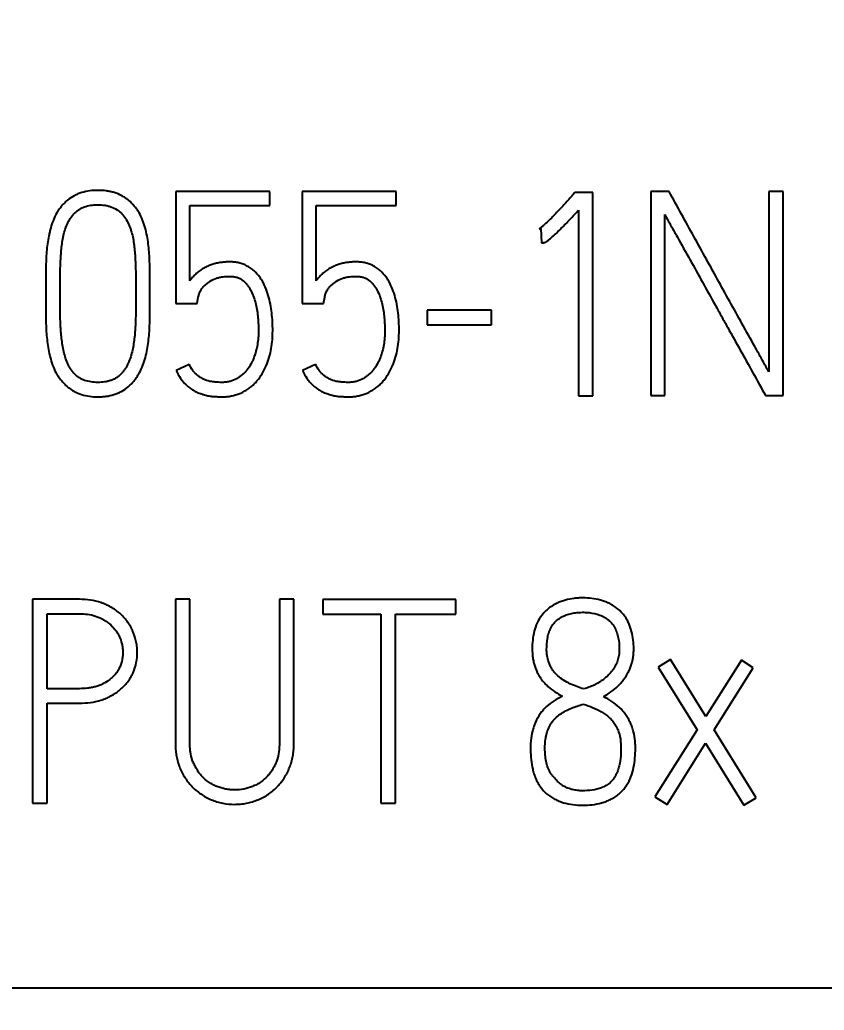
# Model space of a CAD drawing. Extents: x 0 to 420, y 0 to 297.
# Drawn here: x 145.64 to 151.95, y 165.51 to 173.28 of the extents above; entities that cross this region are included whole.
import ezdxf

# ---------------------------------------------------------------- set-up
doc = ezdxf.new("R2010")
doc.units = 0
doc.header["$LTSCALE"] = 23.1
for name, color, linetype in [('10000_FRONT', 7, 'CONTINUOUS'), ('10100_DIM_FRONT', 7, 'CONTINUOUS'), ('10500_FRONT_LABELING', 7, 'CONTINUOUS')]:
    doc.layers.add(name, color=color, linetype=linetype)
doc.styles.get("Standard").update_dxf_attribs({"font": 'txt', "width": 0.8})
doc.dimstyles.new('DIMSTYLE_1', dxfattribs={"dimtxt": 3.5, "dimasz": 3.5, "dimexe": 0.18, "dimexo": 0.0625, "dimgap": 0.09, "dimtad": 1, "dimtxsty": 'STANDARD', "dimcen": 0.09, "dimazin": 3, "dimtp": 0.05, "dimtm": 0.05, "dimtfac": 1, "dimtofl": 0, "dimtmove": 0, "dimatfit": 3, "dimtolj": 1})

# ---------------------------------------------------------------- blocks, each defined once
blk = doc.blocks.new('*D1')
at = {"layer": '10100_DIM_FRONT', "linetype": 'CONTINUOUS'}
for p, q in [((161.977533, 187.833527), (161.977533, 124.539487)), ((82.477533, 147.384527), (82.477533, 124.539487)), ((82.477533, 126.539487), (122.227533, 126.539487)), ((161.977533, 126.539487), (122.227533, 126.539487))]:
    blk.add_line(p, q, dxfattribs=at)
for points in [[(85.977533, 127.039487), (82.477533, 126.539487), (85.977533, 126.039487)], [(158.477533, 126.039487), (161.977533, 126.539487), (158.477533, 127.039487)]]:
    blk.add_solid(points, dxfattribs=at)
at = {"layer": '10100_DIM_FRONT', "linetype": 'CONTINUOUS', "width": 0.714286}
blk.add_text('79,5', height=3.5, dxfattribs=at).set_placement((118.396875, 127.414487))

msp = doc.modelspace()

# ---------------------------------------------------------------- linework, layer by layer
at = {"layer": '10000_FRONT', "color": 7, "linetype": 'CONTINUOUS'}
msp.add_line((90.4775, 165.6871), (161.9775, 165.6871), dxfattribs=at)
at = {"layer": '10500_FRONT_LABELING', "color": 7, "linetype": 'CONTINUOUS'}
for p, q in [((146.8631, 171.9345), (146.8631, 171.0557)), ((147.6021, 171.9345), (146.8631, 171.9345)), ((147.6021, 171.8236), (147.6021, 171.9345)), ((147.8551, 171.9345), (147.8551, 171.0557)), ((148.594, 171.9345), (147.8551, 171.9345)), ((148.594, 171.8236), (148.594, 171.9345)), ((149.9965, 171.9256), (149.981, 171.9079)), ((150.1363, 171.9256), (149.9965, 171.9256)), ((150.1363, 170.3323), (150.1363, 171.9256)), ((150.5913, 171.9345), (150.5913, 170.3345)), ((150.7355, 171.9345), (150.5913, 171.9345)), ((151.5189, 171.9345), (151.5189, 170.5187)), ((151.632, 171.9345), (151.5189, 171.9345)), ((151.632, 170.3345), (151.632, 171.9345)), ((146.9741, 171.2333), (146.9741, 171.8236)), ((146.9741, 171.8236), (147.6021, 171.8236)), ((147.966, 171.2333), (147.966, 171.8236)), ((147.966, 171.8236), (148.594, 171.8236)), ((150.0254, 171.7881), (150.0254, 170.3323)), ((150.7022, 170.3345), (150.7022, 171.7548)), ((149.7147, 171.6394), (149.728, 171.6438)), ((149.728, 171.6438), (149.7347, 171.5306)), ((145.8423, 171.1445), (145.8423, 171.1201)), ((145.9555, 171.1201), (145.9555, 171.1445)), ((146.5502, 171.1445), (146.5502, 171.1201)), ((146.6612, 171.1201), (146.6612, 171.1445)), ((146.8631, 171.0557), (147.0318, 171.0557)), ((147.0318, 171.0557), (147.0406, 171.1046)), ((147.8551, 171.0557), (148.0237, 171.0557)), ((148.0237, 171.0557), (148.0326, 171.1046)), ((148.8359, 171.0025), (148.8359, 170.8893)), ((149.3419, 171.0025), (148.8359, 171.0025)), ((149.3419, 170.8893), (149.3419, 171.0025)), ((148.8359, 170.8893), (149.3419, 170.8893)), ((146.9696, 170.5764), (146.8675, 170.5298)), ((147.9616, 170.5764), (147.8595, 170.5298)), ((150.0254, 170.3323), (150.1363, 170.3323)), ((150.5913, 170.3345), (150.7022, 170.3345)), ((151.4922, 170.3345), (151.632, 170.3345)), ((145.7402, 168.7345), (145.7402, 167.1345)), ((146.1086, 168.7345), (145.7402, 168.7345)), ((146.8609, 168.7367), (146.8609, 167.6094)), ((146.9741, 168.7367), (146.8609, 168.7367)), ((146.9741, 167.6094), (146.9741, 168.7367)), ((147.6775, 168.7367), (147.6775, 167.6094)), ((147.7907, 168.7367), (147.6775, 168.7367)), ((147.7907, 167.6094), (147.7907, 168.7367)), ((148.0171, 168.7323), (148.0171, 168.6191)), ((149.0623, 168.7323), (148.0171, 168.7323)), ((149.0623, 168.6191), (149.0623, 168.7323)), ((145.8534, 168.0333), (145.8534, 168.6214)), ((145.8534, 168.6214), (146.1086, 168.6214)), ((148.0171, 168.6191), (148.4742, 168.6191)), ((148.4742, 168.6191), (148.4742, 167.1345)), ((148.5874, 167.1345), (148.5874, 168.6191)), ((148.5874, 168.6191), (149.0623, 168.6191)), ((150.7466, 168.2619), (150.6512, 168.2019)), ((151.024, 167.8158), (150.7466, 168.2619)), ((151.3036, 168.2574), (151.024, 167.8158)), ((151.3968, 168.1975), (151.3036, 168.2574)), ((150.6512, 168.2019), (150.9574, 167.7115)), ((151.0884, 167.7115), (151.3968, 168.1975)), ((146.1086, 168.0333), (145.8534, 168.0333)), ((145.8534, 167.1345), (145.8534, 167.9201)), ((145.8534, 167.9201), (146.1086, 167.9201)), ((150.9574, 167.7115), (150.6246, 167.1833)), ((151.419, 167.1767), (151.0884, 167.7115)), ((150.72, 167.1234), (151.0218, 167.605)), ((151.0218, 167.605), (151.3236, 167.119)), ((150.6246, 167.1833), (150.72, 167.1234)), ((151.3236, 167.119), (151.419, 167.1767)), ((145.7402, 167.1345), (145.8534, 167.1345)), ((148.4742, 167.1345), (148.5874, 167.1345))]:
    msp.add_line(p, q, dxfattribs=at)
for points, knots in [([(146.6612, 171.1445), (146.6612, 171.1868), (146.6609, 171.2291), (146.66, 171.3136), (146.6595, 171.3559), (146.6561, 171.4402), (146.6529, 171.4823), (146.6451, 171.5451), (146.6419, 171.5661), (146.634, 171.6078), (146.6292, 171.6285), (146.6175, 171.6699), (146.6108, 171.6904), (146.595, 171.7301), (146.5858, 171.7495), (146.5695, 171.7774), (146.5636, 171.7865), (146.5512, 171.804), (146.5447, 171.8124), (146.5241, 171.837), (146.5091, 171.8521), (146.4842, 171.8727), (146.4755, 171.8792), (146.4576, 171.8912), (146.4485, 171.8967), (146.4202, 171.9117), (146.4004, 171.9197), (146.3694, 171.9291), (146.3589, 171.9318), (146.3379, 171.9362), (146.3273, 171.938), (146.2955, 171.9422), (146.2742, 171.9434), (146.2313, 171.9434), (146.2096, 171.9421), (146.1672, 171.9365), (146.1463, 171.9321), (146.1155, 171.9228), (146.1053, 171.9192), (146.0853, 171.911), (146.0561, 171.8974), (146.0295, 171.8794), (146.0046, 171.8588), (145.9966, 171.8514), (145.9815, 171.8362), (145.9743, 171.8283), (145.9606, 171.8119), (145.9541, 171.8034), (145.9417, 171.7858), (145.9358, 171.7767), (145.9195, 171.7488), (145.9105, 171.7295), (145.8947, 171.69), (145.888, 171.6698), (145.8791, 171.639), (145.8764, 171.6286), (145.8713, 171.6078), (145.8691, 171.5974), (145.8628, 171.5661), (145.8594, 171.5452), (145.8509, 171.4823), (145.8475, 171.4403), (145.8439, 171.3559), (145.8435, 171.3136), (145.8425, 171.2291), (145.8423, 171.1868), (145.8423, 171.1445)], [0, 0, 0, 0, 0.0625, 0.0625, 0.125, 0.125, 0.1875, 0.1875, 0.21875, 0.21875, 0.25, 0.25, 0.28125, 0.28125, 0.3125, 0.3125, 0.328125, 0.328125, 0.34375, 0.34375, 0.375, 0.375, 0.390625, 0.390625, 0.40625, 0.40625, 0.4375, 0.4375, 0.453125, 0.453125, 0.46875, 0.46875, 0.5, 0.5, 0.53125, 0.53125, 0.5625, 0.5625, 0.578125, 0.578125, 0.59375, 0.625, 0.625, 0.640625, 0.640625, 0.65625, 0.65625, 0.671875, 0.671875, 0.6875, 0.6875, 0.71875, 0.71875, 0.75, 0.75, 0.765625, 0.765625, 0.78125, 0.78125, 0.8125, 0.8125, 0.875, 0.875, 0.9375, 0.9375, 1, 1, 1, 1]), ([(149.981, 171.9079), (149.9706, 171.896), (149.9599, 171.8845), (149.9386, 171.8612), (149.9279, 171.8495), (149.8959, 171.8147), (149.8744, 171.7916), (149.8309, 171.7458), (149.8091, 171.723), (149.7751, 171.6901), (149.7636, 171.6794), (149.7458, 171.6638), (149.7398, 171.6586), (149.7277, 171.6486), (149.7215, 171.6437), (149.7147, 171.6394)], [0, 0, 0, 0, 0.125, 0.125, 0.25, 0.25, 0.5, 0.5, 0.75, 0.75, 0.875, 0.875, 0.9375, 0.9375, 1, 1, 1, 1]), ([(151.5189, 170.5187), (151.5029, 170.5484), (151.4866, 170.5779), (151.4539, 170.6369), (151.4374, 170.6663), (151.3882, 170.7546), (151.3553, 170.8135), (151.2569, 170.9902), (151.1917, 171.1082), (151.0611, 171.3442), (150.9959, 171.4622), (150.8656, 171.6983), (150.8005, 171.8164), (150.7355, 171.9345)], [0, 0, 0, 0, 0.0625, 0.0625, 0.125, 0.125, 0.25, 0.25, 0.5, 0.5, 0.75, 0.75, 1, 1, 1, 1]), ([(145.9555, 171.1445), (145.9555, 171.1795), (145.9557, 171.2145), (145.9565, 171.2845), (145.9569, 171.3195), (145.9585, 171.3719), (145.9592, 171.3894), (145.9611, 171.4244), (145.9623, 171.4418), (145.9653, 171.4767), (145.967, 171.4941), (145.9713, 171.529), (145.9739, 171.5463), (145.9803, 171.5806), (145.9841, 171.5976), (145.9933, 171.6311), (145.9985, 171.6477), (146.0082, 171.672), (146.0117, 171.68), (146.0194, 171.6959), (146.0236, 171.7037), (146.0374, 171.7265), (146.0478, 171.7408), (146.0655, 171.7606), (146.0718, 171.767), (146.0849, 171.7789), (146.0918, 171.7844), (146.1061, 171.7944), (146.1136, 171.799), (146.1293, 171.8071), (146.1375, 171.8106), (146.1627, 171.8197), (146.1799, 171.8237), (146.2148, 171.829), (146.2327, 171.8301), (146.2681, 171.8303), (146.2856, 171.8294), (146.3118, 171.8258), (146.3205, 171.8242), (146.3377, 171.8203), (146.3464, 171.8178), (146.3717, 171.8091), (146.3878, 171.8016), (146.4102, 171.787), (146.4174, 171.7816), (146.4309, 171.77), (146.4372, 171.7637), (146.4489, 171.7505), (146.4544, 171.7435), (146.4648, 171.729), (146.4698, 171.7215), (146.4836, 171.6989), (146.4915, 171.6831), (146.5018, 171.6587), (146.5049, 171.6504), (146.5107, 171.6336), (146.5134, 171.6251), (146.5208, 171.5995), (146.5249, 171.5824), (146.5315, 171.5479), (146.5341, 171.5306), (146.5385, 171.4958), (146.5402, 171.4784), (146.5432, 171.4434), (146.5445, 171.4259), (146.5464, 171.3909), (146.5471, 171.3733), (146.5487, 171.3206), (146.5492, 171.2853), (146.55, 171.2149), (146.5502, 171.1797), (146.5502, 171.1445)], [0, 0, 0, 0, 0.0625, 0.0625, 0.125, 0.125, 0.15625, 0.15625, 0.1875, 0.1875, 0.21875, 0.21875, 0.25, 0.25, 0.28125, 0.28125, 0.3125, 0.3125, 0.328125, 0.328125, 0.34375, 0.34375, 0.375, 0.375, 0.390625, 0.390625, 0.40625, 0.40625, 0.421875, 0.421875, 0.4375, 0.4375, 0.46875, 0.46875, 0.5, 0.5, 0.53125, 0.53125, 0.546875, 0.546875, 0.5625, 0.5625, 0.59375, 0.59375, 0.609375, 0.609375, 0.625, 0.625, 0.640625, 0.640625, 0.65625, 0.65625, 0.6875, 0.6875, 0.703125, 0.703125, 0.71875, 0.71875, 0.75, 0.75, 0.78125, 0.78125, 0.8125, 0.8125, 0.84375, 0.84375, 0.875, 0.875, 0.9375, 0.9375, 1, 1, 1, 1]), ([(149.7347, 171.5306), (149.7389, 171.5307), (149.7429, 171.5313), (149.751, 171.533), (149.755, 171.534), (149.7628, 171.5368), (149.7665, 171.5387), (149.7736, 171.5427), (149.777, 171.545), (149.7871, 171.552), (149.7936, 171.5571), (149.8064, 171.5674), (149.8126, 171.5727), (149.831, 171.5889), (149.843, 171.6001), (149.8666, 171.6227), (149.8782, 171.6342), (149.9129, 171.669), (149.9356, 171.6926), (149.9807, 171.7401), (150.0031, 171.7641), (150.0254, 171.7881)], [0, 0, 0, 0, 0.03125, 0.03125, 0.0625, 0.0625, 0.09375, 0.09375, 0.125, 0.125, 0.1875, 0.1875, 0.25, 0.25, 0.375, 0.375, 0.5, 0.5, 0.75, 0.75, 1, 1, 1, 1]), ([(150.7022, 171.7548), (150.7175, 171.7246), (150.7341, 171.695), (150.7673, 171.636), (150.784, 171.6065), (150.8337, 171.518), (150.8667, 171.4588), (150.9655, 171.2813), (151.0308, 171.1627), (151.1136, 171.015), (151.1301, 170.9855), (151.1631, 170.9263), (151.1796, 170.8967), (151.2289, 170.808), (151.2618, 170.7487), (151.3605, 170.5712), (151.4265, 170.4529), (151.4922, 170.3345)], [0, 0, 0, 0, 0.0625, 0.0625, 0.125, 0.125, 0.25, 0.25, 0.5, 0.5, 0.5625, 0.5625, 0.625, 0.625, 0.75, 0.75, 1, 1, 1, 1]), ([(146.8675, 170.5298), (146.8773, 170.5087), (146.8882, 170.4883), (146.9073, 170.4597), (146.9142, 170.4505), (146.9291, 170.4328), (146.9372, 170.4244), (146.9544, 170.4085), (146.9634, 170.4011), (146.982, 170.3874), (146.9915, 170.3809), (147.0113, 170.3689), (147.0215, 170.3634), (147.0427, 170.3536), (147.0537, 170.3493), (147.0758, 170.3418), (147.087, 170.3386), (147.1095, 170.333), (147.121, 170.3307), (147.1441, 170.3275), (147.1559, 170.3265), (147.1793, 170.325), (147.191, 170.3244), (147.2144, 170.3235), (147.2261, 170.3233), (147.2494, 170.3239), (147.261, 170.3247), (147.2843, 170.3273), (147.2959, 170.3292), (147.3191, 170.3342), (147.3306, 170.3372), (147.3641, 170.348), (147.3855, 170.3574), (147.4164, 170.3749), (147.4264, 170.3813), (147.4456, 170.3949), (147.4547, 170.4022), (147.4723, 170.4177), (147.4807, 170.4258), (147.4968, 170.443), (147.5044, 170.4521), (147.5261, 170.4801), (147.5388, 170.4997), (147.5613, 170.5406), (147.5712, 170.5619), (147.5884, 170.6058), (147.5957, 170.6281), (147.6076, 170.6732), (147.6122, 170.696), (147.6192, 170.742), (147.6215, 170.7653), (147.6241, 170.8122), (147.6244, 170.8357), (147.6241, 170.8825), (147.6224, 170.9292), (147.6178, 170.9756), (147.6117, 171.0219), (147.6078, 171.0449), (147.598, 171.0909), (147.5919, 171.1138), (147.5773, 171.1584), (147.5687, 171.1803), (147.5532, 171.2121), (147.5476, 171.2226), (147.5357, 171.2428), (147.5293, 171.2527), (147.5089, 171.2811), (147.4936, 171.2987), (147.4714, 171.3184), (147.4668, 171.3222), (147.4574, 171.3295), (147.4526, 171.3329), (147.438, 171.3428), (147.4278, 171.3487), (147.4067, 171.3592), (147.3956, 171.3637), (147.3731, 171.3711), (147.3616, 171.374), (147.3385, 171.3784), (147.3268, 171.3799), (147.3031, 171.3818), (147.2912, 171.3821), (147.2677, 171.3818), (147.256, 171.3812), (147.2326, 171.3793), (147.221, 171.378), (147.1978, 171.3744), (147.1863, 171.372), (147.1633, 171.3663), (147.1519, 171.363), (147.1295, 171.3553), (147.1185, 171.3509), (147.0973, 171.3409), (147.087, 171.3353), (147.0668, 171.323), (147.0569, 171.3164), (147.038, 171.3021), (147.029, 171.2945), (147.0118, 171.2784), (147.0037, 171.27), (146.9882, 171.2523), (146.9808, 171.2431), (146.9741, 171.2333)], [0, 0, 0, 0, 0.03125, 0.03125, 0.046875, 0.046875, 0.0625, 0.0625, 0.078125, 0.078125, 0.09375, 0.09375, 0.109375, 0.109375, 0.125, 0.125, 0.140625, 0.140625, 0.15625, 0.15625, 0.171875, 0.171875, 0.1875, 0.1875, 0.203125, 0.203125, 0.21875, 0.21875, 0.234375, 0.234375, 0.25, 0.25, 0.28125, 0.28125, 0.296875, 0.296875, 0.3125, 0.3125, 0.328125, 0.328125, 0.34375, 0.34375, 0.375, 0.375, 0.40625, 0.40625, 0.4375, 0.4375, 0.46875, 0.46875, 0.5, 0.5, 0.53125, 0.53125, 0.5625, 0.59375, 0.59375, 0.625, 0.625, 0.65625, 0.65625, 0.6875, 0.6875, 0.703125, 0.703125, 0.71875, 0.71875, 0.75, 0.75, 0.757812, 0.757812, 0.765625, 0.765625, 0.78125, 0.78125, 0.796875, 0.796875, 0.8125, 0.8125, 0.828125, 0.828125, 0.84375, 0.84375, 0.859375, 0.859375, 0.875, 0.875, 0.890625, 0.890625, 0.90625, 0.90625, 0.921875, 0.921875, 0.9375, 0.9375, 0.953125, 0.953125, 0.96875, 0.96875, 0.984375, 0.984375, 1, 1, 1, 1]), ([(147.8595, 170.5298), (147.8693, 170.5087), (147.8801, 170.4883), (147.8993, 170.4597), (147.9061, 170.4505), (147.921, 170.4328), (147.9291, 170.4244), (147.9463, 170.4085), (147.9553, 170.4011), (147.9739, 170.3874), (147.9835, 170.3809), (148.0032, 170.3689), (148.0134, 170.3634), (148.0346, 170.3536), (148.0456, 170.3493), (148.0677, 170.3418), (148.0789, 170.3386), (148.1015, 170.333), (148.1129, 170.3307), (148.1361, 170.3275), (148.1478, 170.3265), (148.1712, 170.325), (148.1829, 170.3244), (148.2063, 170.3235), (148.218, 170.3233), (148.2413, 170.3239), (148.253, 170.3247), (148.2763, 170.3273), (148.2879, 170.3292), (148.3111, 170.3342), (148.3225, 170.3372), (148.356, 170.348), (148.3775, 170.3574), (148.4083, 170.3749), (148.4184, 170.3813), (148.4375, 170.3949), (148.4467, 170.4022), (148.4643, 170.4177), (148.4727, 170.4258), (148.4887, 170.443), (148.4964, 170.4521), (148.5181, 170.4801), (148.5308, 170.4997), (148.5533, 170.5406), (148.5631, 170.5619), (148.5804, 170.6058), (148.5876, 170.6281), (148.5995, 170.6732), (148.6042, 170.696), (148.6111, 170.742), (148.6134, 170.7653), (148.616, 170.8122), (148.6164, 170.8357), (148.616, 170.8825), (148.6143, 170.9292), (148.6098, 170.9756), (148.6036, 171.0219), (148.5998, 171.0449), (148.5899, 171.0909), (148.5839, 171.1138), (148.5692, 171.1584), (148.5606, 171.1803), (148.5452, 171.2121), (148.5396, 171.2226), (148.5276, 171.2428), (148.5213, 171.2527), (148.5009, 171.2811), (148.4855, 171.2987), (148.4634, 171.3184), (148.4588, 171.3222), (148.4494, 171.3295), (148.4446, 171.3329), (148.4299, 171.3428), (148.4198, 171.3487), (148.3986, 171.3592), (148.3876, 171.3637), (148.365, 171.3711), (148.3536, 171.374), (148.3305, 171.3784), (148.3187, 171.3799), (148.2951, 171.3818), (148.2832, 171.3821), (148.2596, 171.3818), (148.2479, 171.3812), (148.2246, 171.3793), (148.2129, 171.378), (148.1898, 171.3744), (148.1782, 171.372), (148.1553, 171.3663), (148.1438, 171.363), (148.1214, 171.3553), (148.1105, 171.3509), (148.0892, 171.3409), (148.0789, 171.3353), (148.0588, 171.323), (148.0489, 171.3164), (148.0299, 171.3021), (148.0209, 171.2945), (148.0038, 171.2784), (147.9956, 171.27), (147.9801, 171.2523), (147.9728, 171.2431), (147.966, 171.2333)], [0, 0, 0, 0, 0.03125, 0.03125, 0.046875, 0.046875, 0.0625, 0.0625, 0.078125, 0.078125, 0.09375, 0.09375, 0.109375, 0.109375, 0.125, 0.125, 0.140625, 0.140625, 0.15625, 0.15625, 0.171875, 0.171875, 0.1875, 0.1875, 0.203125, 0.203125, 0.21875, 0.21875, 0.234375, 0.234375, 0.25, 0.25, 0.28125, 0.28125, 0.296875, 0.296875, 0.3125, 0.3125, 0.328125, 0.328125, 0.34375, 0.34375, 0.375, 0.375, 0.40625, 0.40625, 0.4375, 0.4375, 0.46875, 0.46875, 0.5, 0.5, 0.53125, 0.53125, 0.5625, 0.59375, 0.59375, 0.625, 0.625, 0.65625, 0.65625, 0.6875, 0.6875, 0.703125, 0.703125, 0.71875, 0.71875, 0.75, 0.75, 0.757812, 0.757812, 0.765625, 0.765625, 0.78125, 0.78125, 0.796875, 0.796875, 0.8125, 0.8125, 0.828125, 0.828125, 0.84375, 0.84375, 0.859375, 0.859375, 0.875, 0.875, 0.890625, 0.890625, 0.90625, 0.90625, 0.921875, 0.921875, 0.9375, 0.9375, 0.953125, 0.953125, 0.96875, 0.96875, 0.984375, 0.984375, 1, 1, 1, 1]), ([(147.0406, 171.1046), (147.041, 171.1092), (147.0421, 171.1136), (147.0447, 171.1223), (147.046, 171.1266), (147.0503, 171.1395), (147.0539, 171.148), (147.0627, 171.1637), (147.0678, 171.171), (147.0788, 171.1854), (147.0847, 171.1922), (147.0974, 171.205), (147.1042, 171.2109), (147.1186, 171.2217), (147.1262, 171.2267), (147.1493, 171.2406), (147.1654, 171.2484), (147.191, 171.2571), (147.1998, 171.2595), (147.2175, 171.2632), (147.2264, 171.2646), (147.2531, 171.2679), (147.271, 171.2691), (147.298, 171.2686), (147.307, 171.2681), (147.3251, 171.2659), (147.3339, 171.2641), (147.3469, 171.2603), (147.3511, 171.2589), (147.3596, 171.2556), (147.3638, 171.2537), (147.3759, 171.2475), (147.3834, 171.2426), (147.3975, 171.2315), (147.4041, 171.2252), (147.4165, 171.212), (147.4221, 171.205), (147.4328, 171.1906), (147.4378, 171.1831), (147.4472, 171.1678), (147.4517, 171.16), (147.4641, 171.1359), (147.4708, 171.1193), (147.4825, 171.0856), (147.4874, 171.0685), (147.4959, 171.0337), (147.4994, 171.0161), (147.5048, 170.9807), (147.5067, 170.9629), (147.5097, 170.9274), (147.5109, 170.9097), (147.5128, 170.8741), (147.5134, 170.8563), (147.5132, 170.8207), (147.5125, 170.8029), (147.5095, 170.7672), (147.5071, 170.7493), (147.5009, 170.7139), (147.497, 170.6965), (147.4876, 170.6619), (147.482, 170.6449), (147.472, 170.6198), (147.4685, 170.6115), (147.4608, 170.5952), (147.4568, 170.5872), (147.4438, 170.5637), (147.434, 170.5487), (147.4173, 170.5274), (147.4113, 170.5205), (147.3988, 170.5075), (147.3923, 170.5014), (147.3787, 170.4897), (147.3716, 170.4842), (147.3569, 170.4739), (147.3491, 170.4691), (147.3253, 170.456), (147.3088, 170.4493), (147.2828, 170.4424), (147.274, 170.4406), (147.256, 170.438), (147.247, 170.4373), (147.229, 170.4365), (147.2201, 170.4365), (147.2021, 170.437), (147.1932, 170.4375), (147.1753, 170.4387), (147.1663, 170.4394), (147.1485, 170.4415), (147.1395, 170.4429), (147.113, 170.4486), (147.0961, 170.4545), (147.0719, 170.4663), (147.064, 170.4707), (147.0488, 170.4804), (147.0415, 170.4856), (147.0275, 170.4968), (147.0208, 170.5028), (147.0083, 170.5156), (147.0024, 170.5226), (146.9863, 170.5444), (146.9775, 170.5601), (146.9696, 170.5764)], [0, 0, 0, 0, 0.007812, 0.007812, 0.015625, 0.015625, 0.03125, 0.03125, 0.046875, 0.046875, 0.0625, 0.0625, 0.078125, 0.078125, 0.09375, 0.09375, 0.125, 0.125, 0.140625, 0.140625, 0.15625, 0.15625, 0.1875, 0.1875, 0.203125, 0.203125, 0.21875, 0.21875, 0.226562, 0.226562, 0.234375, 0.234375, 0.25, 0.25, 0.265625, 0.265625, 0.28125, 0.28125, 0.296875, 0.296875, 0.3125, 0.3125, 0.34375, 0.34375, 0.375, 0.375, 0.40625, 0.40625, 0.4375, 0.4375, 0.46875, 0.46875, 0.5, 0.5, 0.53125, 0.53125, 0.5625, 0.5625, 0.59375, 0.59375, 0.625, 0.625, 0.640625, 0.640625, 0.65625, 0.65625, 0.6875, 0.6875, 0.703125, 0.703125, 0.71875, 0.71875, 0.734375, 0.734375, 0.75, 0.75, 0.78125, 0.78125, 0.796875, 0.796875, 0.8125, 0.8125, 0.828125, 0.828125, 0.84375, 0.84375, 0.859375, 0.859375, 0.875, 0.875, 0.90625, 0.90625, 0.921875, 0.921875, 0.9375, 0.9375, 0.953125, 0.953125, 0.96875, 0.96875, 1, 1, 1, 1]), ([(148.0326, 171.1046), (148.033, 171.1092), (148.0341, 171.1136), (148.0366, 171.1223), (148.038, 171.1266), (148.0423, 171.1395), (148.0458, 171.148), (148.0546, 171.1637), (148.0598, 171.171), (148.0708, 171.1854), (148.0767, 171.1922), (148.0894, 171.205), (148.0962, 171.2109), (148.1106, 171.2217), (148.1182, 171.2267), (148.1413, 171.2406), (148.1574, 171.2484), (148.183, 171.2571), (148.1918, 171.2595), (148.2095, 171.2632), (148.2184, 171.2646), (148.2451, 171.2679), (148.2629, 171.2691), (148.2899, 171.2686), (148.299, 171.2681), (148.317, 171.2659), (148.3259, 171.2641), (148.3388, 171.2603), (148.3431, 171.2589), (148.3515, 171.2556), (148.3557, 171.2537), (148.3678, 171.2475), (148.3754, 171.2426), (148.3895, 171.2315), (148.3961, 171.2252), (148.4084, 171.212), (148.4141, 171.205), (148.4247, 171.1906), (148.4297, 171.1831), (148.4392, 171.1678), (148.4437, 171.16), (148.4561, 171.1359), (148.4628, 171.1193), (148.4744, 171.0856), (148.4793, 171.0685), (148.4878, 171.0337), (148.4914, 171.0161), (148.4967, 170.9807), (148.4986, 170.9629), (148.5016, 170.9274), (148.5028, 170.9097), (148.5047, 170.8741), (148.5053, 170.8563), (148.5052, 170.8207), (148.5045, 170.8029), (148.5014, 170.7672), (148.4991, 170.7493), (148.4929, 170.7139), (148.489, 170.6965), (148.4795, 170.6619), (148.4739, 170.6449), (148.464, 170.6198), (148.4604, 170.6115), (148.4528, 170.5952), (148.4487, 170.5872), (148.4357, 170.5637), (148.426, 170.5487), (148.4093, 170.5274), (148.4033, 170.5205), (148.3908, 170.5075), (148.3843, 170.5014), (148.3707, 170.4897), (148.3636, 170.4842), (148.3488, 170.4739), (148.3411, 170.4691), (148.3173, 170.456), (148.3007, 170.4493), (148.2748, 170.4424), (148.266, 170.4406), (148.248, 170.438), (148.239, 170.4373), (148.221, 170.4365), (148.212, 170.4365), (148.1941, 170.437), (148.1851, 170.4375), (148.1672, 170.4387), (148.1583, 170.4394), (148.1404, 170.4415), (148.1315, 170.4429), (148.105, 170.4486), (148.0881, 170.4545), (148.0639, 170.4663), (148.0559, 170.4707), (148.0407, 170.4804), (148.0335, 170.4856), (148.0195, 170.4968), (148.0128, 170.5028), (148.0002, 170.5156), (147.9943, 170.5226), (147.9782, 170.5444), (147.9694, 170.5601), (147.9616, 170.5764)], [0, 0, 0, 0, 0.007812, 0.007812, 0.015625, 0.015625, 0.03125, 0.03125, 0.046875, 0.046875, 0.0625, 0.0625, 0.078125, 0.078125, 0.09375, 0.09375, 0.125, 0.125, 0.140625, 0.140625, 0.15625, 0.15625, 0.1875, 0.1875, 0.203125, 0.203125, 0.21875, 0.21875, 0.226562, 0.226562, 0.234375, 0.234375, 0.25, 0.25, 0.265625, 0.265625, 0.28125, 0.28125, 0.296875, 0.296875, 0.3125, 0.3125, 0.34375, 0.34375, 0.375, 0.375, 0.40625, 0.40625, 0.4375, 0.4375, 0.46875, 0.46875, 0.5, 0.5, 0.53125, 0.53125, 0.5625, 0.5625, 0.59375, 0.59375, 0.625, 0.625, 0.640625, 0.640625, 0.65625, 0.65625, 0.6875, 0.6875, 0.703125, 0.703125, 0.71875, 0.71875, 0.734375, 0.734375, 0.75, 0.75, 0.78125, 0.78125, 0.796875, 0.796875, 0.8125, 0.8125, 0.828125, 0.828125, 0.84375, 0.84375, 0.859375, 0.859375, 0.875, 0.875, 0.90625, 0.90625, 0.921875, 0.921875, 0.9375, 0.9375, 0.953125, 0.953125, 0.96875, 0.96875, 1, 1, 1, 1]), ([(145.8423, 171.1201), (145.8423, 171.078), (145.8425, 171.0359), (145.8435, 170.9517), (145.8439, 170.9096), (145.8475, 170.8257), (145.851, 170.7838), (145.8594, 170.7213), (145.8628, 170.7005), (145.8711, 170.6591), (145.8761, 170.6384), (145.888, 170.5972), (145.8947, 170.5769), (145.9104, 170.5374), (145.9196, 170.5181), (145.936, 170.4904), (145.942, 170.4814), (145.9545, 170.464), (145.9611, 170.4557), (145.975, 170.4396), (145.9823, 170.4319), (145.9974, 170.4169), (146.0052, 170.4097), (146.0215, 170.3958), (146.03, 170.3892), (146.0476, 170.3769), (146.0566, 170.3712), (146.0845, 170.3558), (146.1042, 170.3477), (146.1454, 170.335), (146.1663, 170.3306), (146.2083, 170.3248), (146.2296, 170.3235), (146.2617, 170.3234), (146.2725, 170.3237), (146.2938, 170.325), (146.3044, 170.326), (146.3359, 170.3301), (146.3566, 170.3344), (146.3871, 170.3437), (146.3972, 170.3472), (146.4172, 170.3555), (146.4269, 170.3601), (146.455, 170.3753), (146.4724, 170.3875), (146.4969, 170.4082), (146.5048, 170.4156), (146.5199, 170.4308), (146.5271, 170.4387), (146.5408, 170.455), (146.5473, 170.4635), (146.5598, 170.4809), (146.5656, 170.4899), (146.5821, 170.5176), (146.5914, 170.5367), (146.6076, 170.5758), (146.6146, 170.5959), (146.6267, 170.6366), (146.6319, 170.6574), (146.6404, 170.6991), (146.6438, 170.72), (146.6524, 170.7828), (146.6559, 170.8248), (146.6595, 170.909), (146.66, 170.9512), (146.6609, 171.0356), (146.6612, 171.0779), (146.6612, 171.1201)], [0, 0, 0, 0, 0.0625, 0.0625, 0.125, 0.125, 0.1875, 0.1875, 0.21875, 0.21875, 0.25, 0.25, 0.28125, 0.28125, 0.3125, 0.3125, 0.328125, 0.328125, 0.34375, 0.34375, 0.359375, 0.359375, 0.375, 0.375, 0.390625, 0.390625, 0.40625, 0.40625, 0.4375, 0.4375, 0.46875, 0.46875, 0.5, 0.5, 0.515625, 0.515625, 0.53125, 0.53125, 0.5625, 0.5625, 0.578125, 0.578125, 0.59375, 0.59375, 0.625, 0.625, 0.640625, 0.640625, 0.65625, 0.65625, 0.671875, 0.671875, 0.6875, 0.6875, 0.71875, 0.71875, 0.75, 0.75, 0.78125, 0.78125, 0.8125, 0.8125, 0.875, 0.875, 0.9375, 0.9375, 1, 1, 1, 1]), ([(146.5502, 171.1201), (146.5502, 171.0851), (146.55, 171.0501), (146.5492, 170.98), (146.5487, 170.945), (146.547, 170.8925), (146.5462, 170.8751), (146.544, 170.8401), (146.5427, 170.8226), (146.5376, 170.7703), (146.5331, 170.7354), (146.5224, 170.6839), (146.5182, 170.6669), (146.5085, 170.6331), (146.5029, 170.6165), (146.4898, 170.5843), (146.4822, 170.5686), (146.4686, 170.5461), (146.4637, 170.5387), (146.4533, 170.5244), (146.4478, 170.5175), (146.4362, 170.5044), (146.43, 170.4982), (146.4169, 170.4864), (146.4098, 170.4809), (146.388, 170.466), (146.3723, 170.4582), (146.3473, 170.4494), (146.3388, 170.447), (146.3216, 170.4429), (146.2957, 170.4381), (146.2694, 170.4366), (146.243, 170.4366), (146.2341, 170.4369), (146.2166, 170.4381), (146.2079, 170.439), (146.182, 170.4427), (146.165, 170.4466), (146.1401, 170.4553), (146.1318, 170.4587), (146.1159, 170.4665), (146.1083, 170.471), (146.0938, 170.4808), (146.0869, 170.4862), (146.0736, 170.498), (146.0673, 170.5043), (146.0557, 170.5175), (146.0503, 170.5244), (146.04, 170.5387), (146.0352, 170.546), (146.0262, 170.5611), (146.022, 170.569), (146.0144, 170.5849), (146.011, 170.593), (146.0015, 170.6175), (145.9962, 170.6342), (145.9869, 170.668), (145.9828, 170.685), (145.9724, 170.7368), (145.968, 170.7715), (145.963, 170.8236), (145.9616, 170.841), (145.9594, 170.8758), (145.9587, 170.8932), (145.957, 170.9455), (145.9565, 170.9804), (145.9557, 171.0503), (145.9555, 171.0852), (145.9555, 171.1201)], [0, 0, 0, 0, 0.0625, 0.0625, 0.125, 0.125, 0.15625, 0.15625, 0.1875, 0.1875, 0.25, 0.25, 0.28125, 0.28125, 0.3125, 0.3125, 0.34375, 0.34375, 0.359375, 0.359375, 0.375, 0.375, 0.390625, 0.390625, 0.40625, 0.40625, 0.4375, 0.4375, 0.453125, 0.453125, 0.46875, 0.5, 0.5, 0.515625, 0.515625, 0.53125, 0.53125, 0.5625, 0.5625, 0.578125, 0.578125, 0.59375, 0.59375, 0.609375, 0.609375, 0.625, 0.625, 0.640625, 0.640625, 0.65625, 0.65625, 0.671875, 0.671875, 0.6875, 0.6875, 0.71875, 0.71875, 0.75, 0.75, 0.8125, 0.8125, 0.84375, 0.84375, 0.875, 0.875, 0.9375, 0.9375, 1, 1, 1, 1]), ([(146.1086, 167.9201), (146.1371, 167.9201), (146.1654, 167.9218), (146.2214, 167.9292), (146.2491, 167.935), (146.29, 167.9475), (146.3036, 167.9523), (146.3298, 167.9631), (146.3426, 167.9692), (146.3675, 167.9826), (146.3796, 167.9899), (146.4031, 168.0059), (146.4146, 168.0146), (146.4473, 168.0421), (146.4669, 168.0624), (146.4929, 168.096), (146.5009, 168.1078), (146.5156, 168.1324), (146.5221, 168.145), (146.5394, 168.1838), (146.548, 168.2108), (146.5593, 168.267), (146.5617, 168.2953), (146.561, 168.3378), (146.5601, 168.3521), (146.5567, 168.3805), (146.5543, 168.3945), (146.5449, 168.436), (146.536, 168.4628), (146.5184, 168.5019), (146.5118, 168.5147), (146.4974, 168.5391), (146.4896, 168.5508), (146.4728, 168.5735), (146.4638, 168.5844), (146.4446, 168.6053), (146.4343, 168.6154), (146.4022, 168.6435), (146.3789, 168.6596), (146.3419, 168.6807), (146.3291, 168.6872), (146.3031, 168.6989), (146.29, 168.7042), (146.2498, 168.7179), (146.2223, 168.7244), (146.1657, 168.7327), (146.1372, 168.7345), (146.1086, 168.7345)], [0, 0, 0, 0, 0.0625, 0.0625, 0.125, 0.125, 0.15625, 0.15625, 0.1875, 0.1875, 0.21875, 0.21875, 0.25, 0.25, 0.3125, 0.3125, 0.34375, 0.34375, 0.375, 0.375, 0.4375, 0.4375, 0.5, 0.5, 0.53125, 0.53125, 0.5625, 0.5625, 0.625, 0.625, 0.65625, 0.65625, 0.6875, 0.6875, 0.71875, 0.71875, 0.75, 0.75, 0.8125, 0.8125, 0.84375, 0.84375, 0.875, 0.875, 0.9375, 0.9375, 1, 1, 1, 1]), ([(150.2207, 167.9711), (150.2412, 167.9821), (150.2608, 167.9943), (150.298, 168.0212), (150.3157, 168.0359), (150.3407, 168.0601), (150.3488, 168.0685), (150.3641, 168.0859), (150.3714, 168.0948), (150.3922, 168.1224), (150.4045, 168.1418), (150.4206, 168.1726), (150.4256, 168.1832), (150.4345, 168.2046), (150.4423, 168.2262), (150.448, 168.2484), (150.4526, 168.2708), (150.4543, 168.2822), (150.4568, 168.3051), (150.4575, 168.3168), (150.4583, 168.3399), (150.4583, 168.3515), (150.4573, 168.386), (150.4553, 168.4089), (150.4483, 168.4542), (150.4434, 168.4767), (150.4333, 168.5102), (150.4295, 168.5212), (150.4209, 168.5426), (150.4113, 168.5636), (150.3994, 168.5835), (150.3864, 168.6027), (150.3793, 168.6121), (150.3568, 168.6385), (150.34, 168.6543), (150.3122, 168.6753), (150.3025, 168.6819), (150.2826, 168.6939), (150.2724, 168.6994), (150.2515, 168.7093), (150.2408, 168.7138), (150.219, 168.7218), (150.2079, 168.7254), (150.1518, 168.7408), (150.106, 168.7456), (150.048, 168.7456), (150.0364, 168.7453), (150.0133, 168.7441), (150.0018, 168.7431), (149.9675, 168.739), (149.945, 168.7348), (149.9117, 168.7256), (149.9007, 168.7221), (149.8789, 168.7141), (149.868, 168.7096), (149.8366, 168.6947), (149.8167, 168.6829), (149.7888, 168.6621), (149.7797, 168.6546), (149.7627, 168.6388), (149.7547, 168.6305), (149.7321, 168.6043), (149.719, 168.5853), (149.6971, 168.5439), (149.6886, 168.5223), (149.6753, 168.4779), (149.6705, 168.4549), (149.6639, 168.4092), (149.6622, 168.3862), (149.6611, 168.3403), (149.6616, 168.3172), (149.6649, 168.2826), (149.6665, 168.271), (149.6707, 168.2481), (149.6733, 168.2369), (149.6827, 168.2036), (149.6911, 168.1821), (149.7065, 168.1507), (149.7121, 168.1405), (149.7243, 168.1209), (149.7308, 168.1114), (149.7448, 168.0932), (149.7523, 168.0844), (149.7679, 168.0673), (149.7761, 168.059), (149.8019, 168.0355), (149.8204, 168.0218), (149.8586, 167.9962), (149.8783, 167.9841), (149.8989, 167.9734)], [0, 0, 0, 0, 0.03125, 0.03125, 0.0625, 0.0625, 0.078125, 0.078125, 0.09375, 0.09375, 0.125, 0.125, 0.140625, 0.140625, 0.15625, 0.171875, 0.171875, 0.1875, 0.1875, 0.203125, 0.203125, 0.21875, 0.21875, 0.25, 0.25, 0.28125, 0.28125, 0.296875, 0.296875, 0.3125, 0.328125, 0.328125, 0.34375, 0.34375, 0.375, 0.375, 0.390625, 0.390625, 0.40625, 0.40625, 0.421875, 0.421875, 0.4375, 0.4375, 0.5, 0.5, 0.515625, 0.515625, 0.53125, 0.53125, 0.5625, 0.5625, 0.578125, 0.578125, 0.59375, 0.59375, 0.625, 0.625, 0.640625, 0.640625, 0.65625, 0.65625, 0.6875, 0.6875, 0.71875, 0.71875, 0.75, 0.75, 0.78125, 0.78125, 0.8125, 0.8125, 0.828125, 0.828125, 0.84375, 0.84375, 0.875, 0.875, 0.890625, 0.890625, 0.90625, 0.90625, 0.921875, 0.921875, 0.9375, 0.9375, 0.96875, 0.96875, 1, 1, 1, 1]), ([(146.1086, 168.6214), (146.1297, 168.6214), (146.1506, 168.6201), (146.1919, 168.6145), (146.2124, 168.61), (146.2526, 168.5969), (146.2718, 168.5885), (146.2993, 168.5734), (146.3083, 168.5681), (146.3257, 168.5564), (146.3343, 168.55), (146.3585, 168.5299), (146.3731, 168.515), (146.3925, 168.4905), (146.3985, 168.482), (146.4097, 168.464), (146.4148, 168.4548), (146.4282, 168.4264), (146.435, 168.4067), (146.4424, 168.3759), (146.4443, 168.3655), (146.447, 168.3448), (146.4478, 168.3344), (146.4483, 168.3136), (146.448, 168.3031), (146.4461, 168.2822), (146.4446, 168.2717), (146.4383, 168.2408), (146.432, 168.221), (146.4191, 168.1923), (146.4141, 168.1828), (146.4031, 168.165), (146.397, 168.1565), (146.3839, 168.1403), (146.3769, 168.1326), (146.3618, 168.1179), (146.3538, 168.1109), (146.3289, 168.0916), (146.311, 168.0808), (146.2826, 168.0667), (146.273, 168.0625), (146.2534, 168.0549), (146.2435, 168.0516), (146.2234, 168.0458), (146.2132, 168.0434), (146.1926, 168.0395), (146.1821, 168.0379), (146.1507, 168.0343), (146.1297, 168.0333), (146.1086, 168.0333)], [0, 0, 0, 0, 0.0625, 0.0625, 0.125, 0.125, 0.1875, 0.1875, 0.21875, 0.21875, 0.25, 0.25, 0.3125, 0.3125, 0.34375, 0.34375, 0.375, 0.375, 0.4375, 0.4375, 0.46875, 0.46875, 0.5, 0.5, 0.53125, 0.53125, 0.5625, 0.5625, 0.625, 0.625, 0.65625, 0.65625, 0.6875, 0.6875, 0.71875, 0.71875, 0.75, 0.75, 0.8125, 0.8125, 0.84375, 0.84375, 0.875, 0.875, 0.90625, 0.90625, 0.9375, 0.9375, 1, 1, 1, 1]), ([(149.7746, 168.3395), (149.7752, 168.3685), (149.7767, 168.3973), (149.7836, 168.44), (149.7866, 168.4542), (149.795, 168.482), (149.8002, 168.4955), (149.81, 168.5148), (149.8136, 168.5211), (149.8215, 168.5334), (149.8258, 168.5393), (149.8394, 168.5561), (149.8497, 168.5662), (149.8668, 168.5797), (149.8728, 168.5839), (149.8851, 168.5917), (149.8914, 168.5952), (149.9107, 168.6051), (149.924, 168.6105), (149.9447, 168.6173), (149.9518, 168.6194), (149.9658, 168.6229), (149.987, 168.6275), (150.0084, 168.6301), (150.0371, 168.6322), (150.0516, 168.6326), (150.0806, 168.6322), (150.095, 168.6314), (150.1379, 168.6267), (150.1659, 168.6207), (150.1998, 168.6077), (150.2065, 168.6048), (150.2196, 168.5985), (150.2324, 168.5917), (150.2445, 168.5837), (150.2562, 168.5752), (150.2619, 168.5706), (150.2781, 168.5558), (150.2877, 168.545), (150.3002, 168.5273), (150.3041, 168.5212), (150.3112, 168.5085), (150.3145, 168.502), (150.3233, 168.4821), (150.3278, 168.4684), (150.3352, 168.4405), (150.338, 168.4262), (150.3445, 168.3832), (150.346, 168.3546), (150.3437, 168.3116), (150.3422, 168.2973), (150.3365, 168.2686), (150.3323, 168.2547), (150.3218, 168.2279), (150.3154, 168.215), (150.3042, 168.1962), (150.3002, 168.19), (150.2919, 168.1782), (150.2875, 168.1724), (150.274, 168.1556), (150.2642, 168.1449), (150.2435, 168.1248), (150.2325, 168.1153), (150.1979, 168.0887), (150.1732, 168.0739), (150.1339, 168.0552), (150.1205, 168.0495), (150.0932, 168.0394), (150.0794, 168.035), (150.0653, 168.0311)], [0, 0, 0, 0, 0.0625, 0.0625, 0.09375, 0.09375, 0.125, 0.125, 0.140625, 0.140625, 0.15625, 0.15625, 0.1875, 0.1875, 0.203125, 0.203125, 0.21875, 0.21875, 0.25, 0.25, 0.265625, 0.265625, 0.28125, 0.3125, 0.3125, 0.34375, 0.34375, 0.375, 0.375, 0.4375, 0.4375, 0.453125, 0.453125, 0.46875, 0.484375, 0.484375, 0.5, 0.5, 0.53125, 0.53125, 0.546875, 0.546875, 0.5625, 0.5625, 0.59375, 0.59375, 0.625, 0.625, 0.6875, 0.6875, 0.71875, 0.71875, 0.75, 0.75, 0.78125, 0.78125, 0.796875, 0.796875, 0.8125, 0.8125, 0.84375, 0.84375, 0.875, 0.875, 0.9375, 0.9375, 0.96875, 0.96875, 1, 1, 1, 1]), ([(150.0653, 168.0311), (150.0286, 168.0423), (149.9926, 168.0551), (149.9407, 168.0802), (149.9239, 168.0894), (149.8919, 168.11), (149.8767, 168.1214), (149.8554, 168.1408), (149.8485, 168.1477), (149.8358, 168.1619), (149.8239, 168.1768), (149.8137, 168.1929), (149.8044, 168.2097), (149.8002, 168.2185), (149.7893, 168.245), (149.784, 168.2633), (149.7785, 168.2916), (149.7771, 168.3011), (149.7753, 168.3203), (149.7747, 168.3299), (149.7746, 168.3395)], [0, 0, 0, 0, 0.25, 0.25, 0.375, 0.375, 0.5, 0.5, 0.5625, 0.5625, 0.625, 0.6875, 0.6875, 0.75, 0.75, 0.875, 0.875, 0.9375, 0.9375, 1, 1, 1, 1]), ([(149.8989, 167.9734), (149.8759, 167.963), (149.8541, 167.9509), (149.8122, 167.9241), (149.7921, 167.9095), (149.7645, 167.8838), (149.7557, 167.8745), (149.7393, 167.8555), (149.7317, 167.8457), (149.7102, 167.8152), (149.6981, 167.7934), (149.6826, 167.7591), (149.6778, 167.7474), (149.6694, 167.7237), (149.6657, 167.7118), (149.6564, 167.6755), (149.6525, 167.6507), (149.6493, 167.613), (149.6487, 167.6005), (149.6481, 167.5755), (149.648, 167.563), (149.6487, 167.5257), (149.6502, 167.5009), (149.6557, 167.4515), (149.6597, 167.4269), (149.6682, 167.3903), (149.6714, 167.3781), (149.679, 167.3539), (149.6832, 167.3421), (149.6929, 167.3189), (149.6983, 167.3076), (149.7104, 167.2855), (149.7171, 167.2747), (149.739, 167.2437), (149.7558, 167.2251), (149.7843, 167.2006), (149.7944, 167.193), (149.8155, 167.1789), (149.8264, 167.1725), (149.8487, 167.1609), (149.8602, 167.1556), (149.8836, 167.1463), (149.8957, 167.1422), (149.9563, 167.1245), (150.0062, 167.1192), (150.1073, 167.1188), (150.1571, 167.1237), (150.2179, 167.1405), (150.23, 167.1445), (150.2537, 167.1534), (150.2652, 167.1584), (150.2877, 167.1696), (150.2987, 167.1758), (150.3199, 167.1894), (150.3303, 167.1969), (150.3596, 167.2209), (150.3767, 167.2391), (150.3991, 167.2695), (150.4061, 167.2802), (150.4186, 167.3021), (150.4242, 167.3134), (150.4393, 167.3478), (150.447, 167.3717), (150.4589, 167.4209), (150.4632, 167.4457), (150.4691, 167.4953), (150.4707, 167.5202), (150.4715, 167.5577), (150.4715, 167.5702), (150.471, 167.5953), (150.4704, 167.6078), (150.4673, 167.6456), (150.4634, 167.6704), (150.454, 167.7067), (150.4504, 167.7186), (150.4419, 167.7422), (150.4371, 167.7539), (150.4266, 167.7769), (150.4209, 167.7881), (150.4084, 167.8097), (150.4017, 167.8202), (150.3871, 167.8405), (150.3794, 167.8503), (150.3629, 167.8693), (150.3541, 167.8785), (150.3268, 167.9045), (150.3067, 167.9194), (150.2649, 167.947), (150.2432, 167.9599), (150.2207, 167.9711)], [0, 0, 0, 0, 0.03125, 0.03125, 0.0625, 0.0625, 0.078125, 0.078125, 0.09375, 0.09375, 0.125, 0.125, 0.140625, 0.140625, 0.15625, 0.15625, 0.1875, 0.1875, 0.203125, 0.203125, 0.21875, 0.21875, 0.25, 0.25, 0.28125, 0.28125, 0.296875, 0.296875, 0.3125, 0.3125, 0.328125, 0.328125, 0.34375, 0.34375, 0.375, 0.375, 0.390625, 0.390625, 0.40625, 0.40625, 0.421875, 0.421875, 0.4375, 0.4375, 0.5, 0.5, 0.5625, 0.5625, 0.578125, 0.578125, 0.59375, 0.59375, 0.609375, 0.609375, 0.625, 0.625, 0.65625, 0.65625, 0.671875, 0.671875, 0.6875, 0.6875, 0.71875, 0.71875, 0.75, 0.75, 0.78125, 0.78125, 0.796875, 0.796875, 0.8125, 0.8125, 0.84375, 0.84375, 0.859375, 0.859375, 0.875, 0.875, 0.890625, 0.890625, 0.90625, 0.90625, 0.921875, 0.921875, 0.9375, 0.9375, 0.96875, 0.96875, 1, 1, 1, 1]), ([(149.8612, 167.3054), (149.8495, 167.3171), (149.8384, 167.3292), (149.8226, 167.348), (149.8176, 167.3544), (149.8081, 167.3678), (149.8037, 167.3747), (149.7956, 167.3891), (149.7919, 167.3966), (149.7854, 167.4119), (149.7825, 167.4196), (149.7749, 167.443), (149.771, 167.459), (149.7653, 167.4914), (149.7635, 167.508), (149.7615, 167.541), (149.7611, 167.5574), (149.7616, 167.5903), (149.7625, 167.6067), (149.7653, 167.6313), (149.7664, 167.6395), (149.7693, 167.6558), (149.771, 167.664), (149.7769, 167.6882), (149.782, 167.7039), (149.7916, 167.7267), (149.7952, 167.7341), (149.8031, 167.7488), (149.8074, 167.756), (149.8212, 167.7766), (149.8317, 167.7893), (149.8551, 167.8125), (149.8681, 167.8232), (149.9086, 167.8519), (149.9379, 167.8671), (149.9993, 167.8925), (150.031, 167.9025), (150.0631, 167.9112)], [0, 0, 0, 0, 0.0625, 0.0625, 0.09375, 0.09375, 0.125, 0.125, 0.15625, 0.15625, 0.1875, 0.1875, 0.25, 0.25, 0.3125, 0.3125, 0.375, 0.375, 0.4375, 0.4375, 0.46875, 0.46875, 0.5, 0.5, 0.5625, 0.5625, 0.59375, 0.59375, 0.625, 0.625, 0.6875, 0.6875, 0.75, 0.75, 0.875, 0.875, 1, 1, 1, 1]), ([(150.0631, 167.9112), (150.0877, 167.9037), (150.1119, 167.8954), (150.1592, 167.8761), (150.1823, 167.8651), (150.2156, 167.8456), (150.2265, 167.8385), (150.2473, 167.8235), (150.2573, 167.8155), (150.2762, 167.7982), (150.2851, 167.7889), (150.3015, 167.7688), (150.3089, 167.7583), (150.322, 167.7364), (150.3278, 167.725), (150.3377, 167.7014), (150.3419, 167.689), (150.3521, 167.6518), (150.3556, 167.6265), (150.358, 167.5882), (150.3583, 167.5753), (150.3583, 167.5496), (150.358, 167.5368), (150.3558, 167.4984), (150.3529, 167.473), (150.346, 167.4352), (150.3432, 167.4226), (150.3362, 167.3978), (150.33, 167.3795), (150.3219, 167.3621), (150.3161, 167.3506), (150.3129, 167.3449), (150.3027, 167.3285), (150.295, 167.3183), (150.2775, 167.2995), (150.2675, 167.291), (150.2465, 167.276), (150.2354, 167.2696), (150.218, 167.2612), (150.212, 167.2586), (150.2, 167.2539), (150.1818, 167.2475), (150.1632, 167.2428), (150.1256, 167.2353), (150.0997, 167.2328), (150.0613, 167.232), (150.0485, 167.2322), (150.0231, 167.2337), (150.0104, 167.235), (149.9914, 167.2382), (149.9851, 167.2394), (149.9726, 167.2424), (149.9663, 167.2441), (149.9477, 167.25), (149.9357, 167.2547), (149.9126, 167.266), (149.9014, 167.2726), (149.8802, 167.2877), (149.8703, 167.2961), (149.8612, 167.3054)], [0, 0, 0, 0, 0.0625, 0.0625, 0.125, 0.125, 0.15625, 0.15625, 0.1875, 0.1875, 0.21875, 0.21875, 0.25, 0.25, 0.28125, 0.28125, 0.3125, 0.3125, 0.375, 0.375, 0.40625, 0.40625, 0.4375, 0.4375, 0.5, 0.5, 0.53125, 0.53125, 0.5625, 0.578125, 0.578125, 0.59375, 0.59375, 0.625, 0.625, 0.65625, 0.65625, 0.6875, 0.6875, 0.703125, 0.703125, 0.71875, 0.75, 0.75, 0.8125, 0.8125, 0.84375, 0.84375, 0.875, 0.875, 0.890625, 0.890625, 0.90625, 0.90625, 0.9375, 0.9375, 0.96875, 0.96875, 1, 1, 1, 1]), ([(146.8609, 167.6094), (146.8609, 167.578), (146.8629, 167.5469), (146.8699, 167.5007), (146.8729, 167.4855), (146.8786, 167.4627), (146.8807, 167.4552), (146.8854, 167.4402), (146.8879, 167.4327), (146.9014, 167.3958), (146.9151, 167.3679), (146.9395, 167.3282), (146.9483, 167.3154), (146.9673, 167.2906), (146.9777, 167.2785), (147.0103, 167.2446), (147.0342, 167.2246), (147.073, 167.1981), (147.0865, 167.1899), (147.1143, 167.175), (147.1284, 167.1683), (147.1717, 167.1504), (147.2016, 167.1413), (147.2636, 167.1288), (147.2947, 167.1257), (147.3414, 167.1256), (147.357, 167.1263), (147.3883, 167.1293), (147.4039, 167.1317), (147.4501, 167.1408), (147.48, 167.1497), (147.5234, 167.1674), (147.5377, 167.1741), (147.5655, 167.189), (147.5788, 167.1971), (147.6174, 167.2234), (147.6412, 167.2435), (147.6683, 167.2719), (147.6736, 167.2778), (147.6838, 167.2897), (147.6888, 167.2958), (147.703, 167.3145), (147.7118, 167.3274), (147.728, 167.354), (147.7356, 167.3677), (147.7493, 167.3958), (147.7556, 167.4104), (147.7663, 167.4398), (147.7709, 167.4547), (147.7785, 167.4849), (147.7815, 167.5001), (147.7863, 167.531), (147.788, 167.5466), (147.7902, 167.578), (147.7907, 167.5937), (147.7907, 167.6094)], [0, 0, 0, 0, 0.0625, 0.0625, 0.09375, 0.09375, 0.109375, 0.109375, 0.125, 0.125, 0.1875, 0.1875, 0.21875, 0.21875, 0.25, 0.25, 0.3125, 0.3125, 0.34375, 0.34375, 0.375, 0.375, 0.4375, 0.4375, 0.5, 0.5, 0.53125, 0.53125, 0.5625, 0.5625, 0.625, 0.625, 0.65625, 0.65625, 0.6875, 0.6875, 0.75, 0.75, 0.765625, 0.765625, 0.78125, 0.78125, 0.8125, 0.8125, 0.84375, 0.84375, 0.875, 0.875, 0.90625, 0.90625, 0.9375, 0.9375, 0.96875, 0.96875, 1, 1, 1, 1]), ([(147.6775, 167.6094), (147.6775, 167.5855), (147.6761, 167.5618), (147.6694, 167.5151), (147.6642, 167.492), (147.6525, 167.4582), (147.6479, 167.4469), (147.6378, 167.4252), (147.6322, 167.4147), (147.6201, 167.3942), (147.6136, 167.3842), (147.5995, 167.3649), (147.5918, 167.3555), (147.5673, 167.3291), (147.5492, 167.3137), (147.5197, 167.2934), (147.5095, 167.2871), (147.4882, 167.2758), (147.4773, 167.2707), (147.444, 167.2574), (147.4211, 167.2506), (147.3738, 167.2412), (147.3501, 167.2388), (147.3144, 167.2388), (147.3025, 167.2394), (147.2786, 167.2418), (147.2666, 167.2436), (147.2314, 167.2504), (147.2085, 167.2571), (147.1752, 167.2703), (147.1643, 167.2753), (147.143, 167.2866), (147.1328, 167.2928), (147.1034, 167.3129), (147.0853, 167.3282), (147.0607, 167.3545), (147.053, 167.3638), (147.0387, 167.3831), (147.0322, 167.393), (147.02, 167.4135), (147.0144, 167.4241), (147.0042, 167.4458), (146.9996, 167.457), (146.9878, 167.4908), (146.9824, 167.514), (146.9773, 167.5495), (146.976, 167.5614), (146.9744, 167.5854), (146.9741, 167.5974), (146.9741, 167.6094)], [0, 0, 0, 0, 0.0625, 0.0625, 0.125, 0.125, 0.15625, 0.15625, 0.1875, 0.1875, 0.21875, 0.21875, 0.25, 0.25, 0.3125, 0.3125, 0.34375, 0.34375, 0.375, 0.375, 0.4375, 0.4375, 0.5, 0.5, 0.53125, 0.53125, 0.5625, 0.5625, 0.625, 0.625, 0.65625, 0.65625, 0.6875, 0.6875, 0.75, 0.75, 0.78125, 0.78125, 0.8125, 0.8125, 0.84375, 0.84375, 0.875, 0.875, 0.9375, 0.9375, 0.96875, 0.96875, 1, 1, 1, 1])]:
    msp.add_open_spline(points, degree=3, knots=knots, dxfattribs=at)

# ---------------------------------------------------------------- dimensions: what is measured, and where the dimension line sits
at = {"layer": '10100_DIM_FRONT', "linetype": 'CONTINUOUS'}
dim = msp.add_linear_dim(base=(161.9775, 126.5395), p1=(82.4775, 147.3845), p2=(161.9775, 187.8335), text='79,5', dimstyle='DIMSTYLE_1', dxfattribs=at)
dim.commit()
dim.dimension.update_dxf_attribs({"geometry": '*D1', "text_midpoint": (123.3969, 129.1645), "dimtype": 160})

doc.saveas('drawing.dxf')
